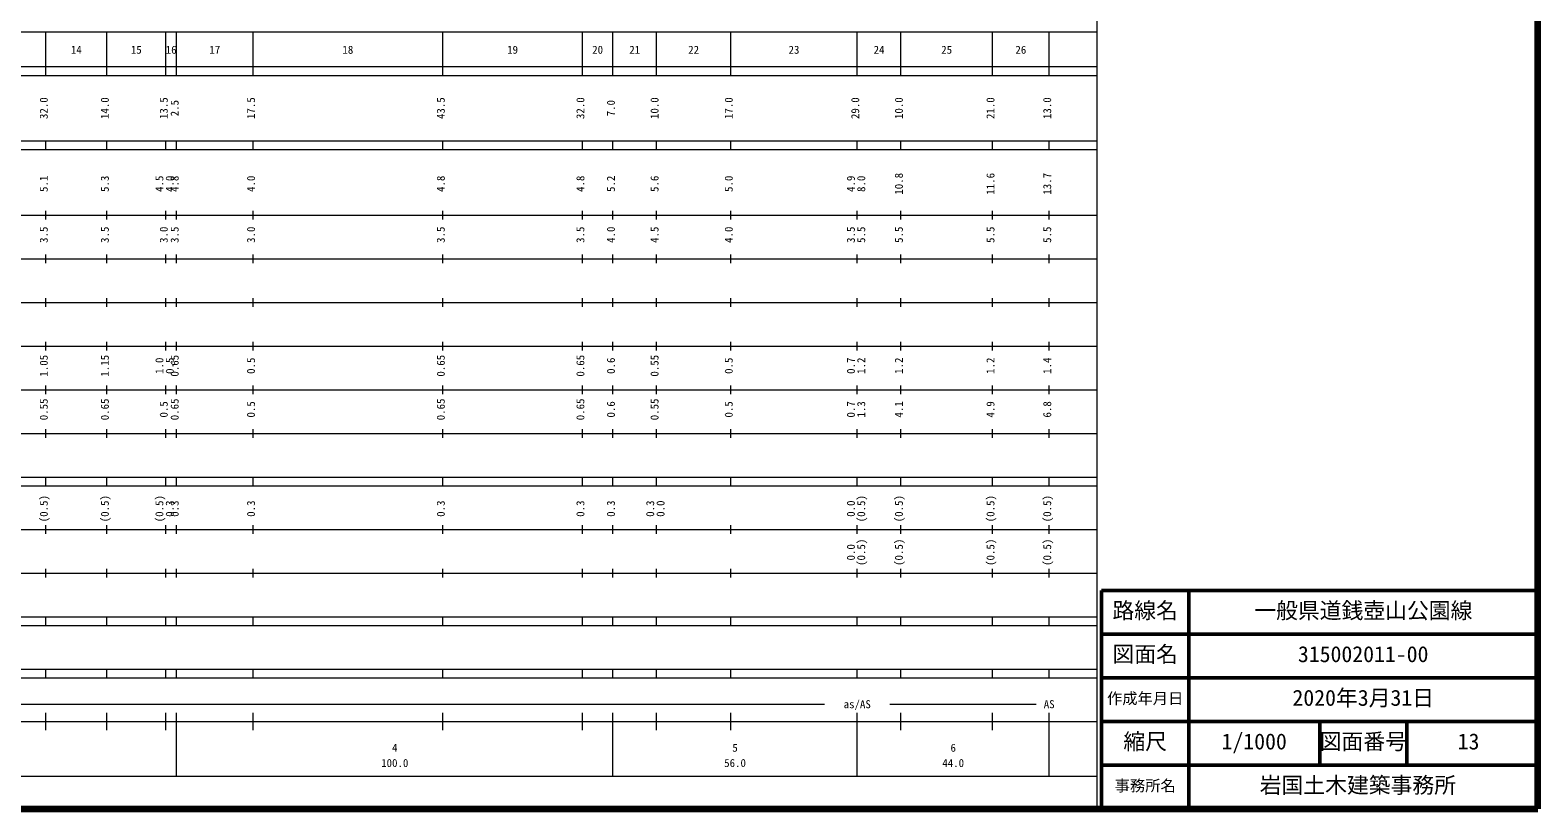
# Model space of a CAD drawing. Units: millimetres on the paper, enlarged 1000 times. Extents: x 40000 to 680000, y 20000 to 380000.
# Drawn here: x 334420 to 680000, y 20000 to 198357 of the extents above; entities that cross this region are included whole.
import ezdxf
from ezdxf.enums import TextEntityAlignment as Align

# ---------------------------------------------------------------- set-up
doc = ezdxf.new("R2010")
doc.units = ezdxf.units.MM
doc.header["$LTSCALE"] = 1000
for name, color, linetype, lineweight in [('M-SUV', 7, 'Continuous', 13), ('M-TTL', 2, 'Continuous', 140), ('M-TTL-FRAM', 2, 'Continuous', 50), ('M-TTL-TXT', 7, 'Continuous', 13)]:
    doc.layers.add(name, color=color, linetype=linetype, lineweight=lineweight)
doc.styles.add('ＭＳ ゴシック', font='')
doc.styles.get('ＭＳ ゴシック').set_extended_font_data('MS Gothic')

msp = doc.modelspace()

# ---------------------------------------------------------------- linework, layer by layer
at = {"layer": 'M-SUV'}
for p, q in [((579000, 20000), (579000, 370000)), ((68000, 198000), (579000, 198000)), ((338000, 188000), (338000, 198000)), ((352000, 188000), (352000, 198000)), ((365500, 188000), (365500, 198000)), ((368000, 188000), (368000, 198000)), ((385500, 188000), (385500, 198000)), ((429000, 188000), (429000, 198000)), ((461000, 188000), (461000, 198000)), ((468000, 188000), (468000, 198000)), ((478000, 188000), (478000, 198000)), ((495000, 188000), (495000, 198000)), ((524000, 188000), (524000, 198000)), ((534000, 188000), (534000, 198000)), ((555000, 188000), (555000, 198000)), ((568000, 188000), (568000, 198000)), ((40000, 190000), (579000, 190000)), ((40000, 188000), (579000, 188000)), ((40000, 173000), (579000, 173000)), ((338000, 171000), (338000, 173000)), ((352000, 171000), (352000, 173000)), ((365500, 171000), (365500, 173000)), ((368000, 171000), (368000, 173000)), ((385500, 171000), (385500, 173000)), ((429000, 171000), (429000, 173000)), ((461000, 171000), (461000, 173000)), ((468000, 171000), (468000, 173000)), ((478000, 171000), (478000, 173000)), ((495000, 171000), (495000, 173000)), ((524000, 171000), (524000, 173000)), ((534000, 171000), (534000, 173000)), ((555000, 171000), (555000, 173000)), ((568000, 171000), (568000, 173000)), ((40000, 171000), (579000, 171000)), ((40000, 156000), (579000, 156000)), ((338000, 155000), (338000, 157000)), ((352000, 155000), (352000, 157000)), ((365500, 155000), (365500, 157000)), ((368000, 155000), (368000, 157000)), ((385500, 155000), (385500, 157000)), ((429000, 155000), (429000, 157000)), ((461000, 155000), (461000, 157000)), ((468000, 155000), (468000, 157000)), ((478000, 155000), (478000, 157000)), ((495000, 155000), (495000, 157000)), ((524000, 155000), (524000, 157000)), ((534000, 155000), (534000, 157000)), ((555000, 155000), (555000, 157000)), ((568000, 155000), (568000, 157000)), ((46000, 146000), (579000, 146000)), ((338000, 145000), (338000, 147000)), ((352000, 145000), (352000, 147000)), ((365500, 145000), (365500, 147000)), ((368000, 145000), (368000, 147000)), ((385500, 145000), (385500, 147000)), ((429000, 145000), (429000, 147000)), ((461000, 145000), (461000, 147000)), ((468000, 145000), (468000, 147000)), ((478000, 145000), (478000, 147000)), ((495000, 145000), (495000, 147000)), ((524000, 145000), (524000, 147000)), ((534000, 145000), (534000, 147000)), ((555000, 145000), (555000, 147000)), ((568000, 145000), (568000, 147000)), ((52000, 136000), (579000, 136000)), ((338000, 135000), (338000, 137000)), ((352000, 135000), (352000, 137000)), ((365500, 135000), (365500, 137000)), ((368000, 135000), (368000, 137000)), ((385500, 135000), (385500, 137000)), ((429000, 135000), (429000, 137000)), ((461000, 135000), (461000, 137000)), ((468000, 135000), (468000, 137000)), ((478000, 135000), (478000, 137000)), ((495000, 135000), (495000, 137000)), ((524000, 135000), (524000, 137000)), ((534000, 135000), (534000, 137000)), ((555000, 135000), (555000, 137000)), ((568000, 135000), (568000, 137000)), ((46000, 126000), (579000, 126000)), ((338000, 125000), (338000, 127000)), ((352000, 125000), (352000, 127000)), ((365500, 125000), (365500, 127000)), ((368000, 125000), (368000, 127000)), ((385500, 125000), (385500, 127000)), ((429000, 125000), (429000, 127000)), ((461000, 125000), (461000, 127000)), ((468000, 125000), (468000, 127000)), ((478000, 125000), (478000, 127000)), ((495000, 125000), (495000, 127000)), ((524000, 125000), (524000, 127000)), ((534000, 125000), (534000, 127000)), ((555000, 125000), (555000, 127000)), ((568000, 125000), (568000, 127000)), ((52000, 116000), (579000, 116000)), ((338000, 115000), (338000, 117000)), ((352000, 115000), (352000, 117000)), ((365500, 115000), (365500, 117000)), ((368000, 115000), (368000, 117000)), ((385500, 115000), (385500, 117000)), ((429000, 115000), (429000, 117000)), ((461000, 115000), (461000, 117000)), ((468000, 115000), (468000, 117000)), ((478000, 115000), (478000, 117000)), ((495000, 115000), (495000, 117000)), ((524000, 115000), (524000, 117000)), ((534000, 115000), (534000, 117000)), ((555000, 115000), (555000, 117000)), ((568000, 115000), (568000, 117000)), ((46000, 106000), (579000, 106000)), ((338000, 105000), (338000, 107000)), ((352000, 105000), (352000, 107000)), ((365500, 105000), (365500, 107000)), ((368000, 105000), (368000, 107000)), ((385500, 105000), (385500, 107000)), ((429000, 105000), (429000, 107000)), ((461000, 105000), (461000, 107000)), ((468000, 105000), (468000, 107000)), ((478000, 105000), (478000, 107000)), ((495000, 105000), (495000, 107000)), ((524000, 105000), (524000, 107000)), ((534000, 105000), (534000, 107000)), ((555000, 105000), (555000, 107000)), ((568000, 105000), (568000, 107000)), ((40000, 96000), (579000, 96000)), ((40000, 94000), (579000, 94000)), ((338000, 94000), (338000, 96000)), ((352000, 94000), (352000, 96000)), ((365500, 94000), (365500, 96000)), ((368000, 94000), (368000, 96000)), ((385500, 94000), (385500, 96000)), ((429000, 94000), (429000, 96000)), ((461000, 94000), (461000, 96000)), ((468000, 94000), (468000, 96000)), ((478000, 94000), (478000, 96000)), ((495000, 94000), (495000, 96000)), ((524000, 94000), (524000, 96000)), ((534000, 94000), (534000, 96000)), ((555000, 94000), (555000, 96000)), ((568000, 94000), (568000, 96000)), ((49000, 84000), (579000, 84000)), ((338000, 83000), (338000, 85000)), ((352000, 83000), (352000, 85000)), ((365500, 83000), (365500, 85000)), ((368000, 83000), (368000, 85000)), ((385500, 83000), (385500, 85000)), ((429000, 83000), (429000, 85000)), ((461000, 83000), (461000, 85000)), ((468000, 83000), (468000, 85000)), ((478000, 83000), (478000, 85000)), ((495000, 83000), (495000, 85000)), ((524000, 83000), (524000, 85000)), ((534000, 83000), (534000, 85000)), ((555000, 83000), (555000, 85000)), ((568000, 83000), (568000, 85000)), ((40000, 74000), (579000, 74000)), ((338000, 73000), (338000, 75000)), ((352000, 73000), (352000, 75000)), ((365500, 73000), (365500, 75000)), ((368000, 73000), (368000, 75000)), ((385500, 73000), (385500, 75000)), ((429000, 73000), (429000, 75000)), ((461000, 73000), (461000, 75000)), ((468000, 73000), (468000, 75000)), ((478000, 73000), (478000, 75000)), ((495000, 73000), (495000, 75000)), ((524000, 73000), (524000, 75000)), ((534000, 73000), (534000, 75000)), ((555000, 73000), (555000, 75000)), ((568000, 73000), (568000, 75000)), ((40000, 64000), (579000, 64000)), ((338000, 62000), (338000, 64000)), ((352000, 62000), (352000, 64000)), ((365500, 62000), (365500, 64000)), ((368000, 62000), (368000, 64000)), ((385500, 62000), (385500, 64000)), ((429000, 62000), (429000, 64000)), ((461000, 62000), (461000, 64000)), ((468000, 62000), (468000, 64000)), ((478000, 62000), (478000, 64000)), ((495000, 62000), (495000, 64000)), ((524000, 62000), (524000, 64000)), ((534000, 62000), (534000, 64000)), ((555000, 62000), (555000, 64000)), ((568000, 62000), (568000, 64000)), ((40000, 62000), (579000, 62000)), ((40000, 52000), (579000, 52000)), ((338000, 50000), (338000, 52000)), ((352000, 50000), (352000, 52000)), ((365500, 50000), (365500, 52000)), ((368000, 50000), (368000, 52000)), ((385500, 50000), (385500, 52000)), ((429000, 50000), (429000, 52000)), ((461000, 50000), (461000, 52000)), ((468000, 50000), (468000, 52000)), ((478000, 50000), (478000, 52000)), ((495000, 50000), (495000, 52000)), ((524000, 50000), (524000, 52000)), ((534000, 50000), (534000, 52000)), ((555000, 50000), (555000, 52000)), ((568000, 50000), (568000, 52000)), ((40000, 50000), (579000, 50000)), ((71000, 44000), (516500, 44000)), ((338000, 38000), (338000, 42000)), ((352000, 38000), (352000, 42000)), ((365500, 38000), (365500, 42000)), ((368000, 27500), (368000, 42000)), ((385500, 38000), (385500, 42000)), ((429000, 38000), (429000, 42000)), ((461000, 38000), (461000, 42000)), ((468000, 27500), (468000, 42000)), ((478000, 38000), (478000, 42000)), ((495000, 38000), (495000, 42000)), ((524000, 27500), (524000, 42000)), ((531500, 44000), (565000, 44000)), ((534000, 38000), (534000, 42000)), ((555000, 38000), (555000, 42000)), ((568000, 27500), (568000, 42000)), ((40000, 40000), (579000, 40000)), ((68000, 27500), (579000, 27500))]:
    msp.add_line(p, q, dxfattribs=at)
at = {"layer": 'M-TTL'}
for p, q in [((680000, 20000), (680000, 380000)), ((40000, 20000), (680000, 20000))]:
    msp.add_line(p, q, dxfattribs=at)
at = {"layer": 'M-TTL-FRAM'}
for p, q in [((680000, 70000), (580000, 70000)), ((580000, 70000), (580000, 20000)), ((600000, 70000), (600000, 20000)), ((680000, 60000), (580000, 60000)), ((680000, 50000), (580000, 50000)), ((680000, 40000), (580000, 40000)), ((630000, 40000), (630000, 30000)), ((650000, 40000), (650000, 30000)), ((680000, 30000), (580000, 30000))]:
    msp.add_line(p, q, dxfattribs=at)

# ---------------------------------------------------------------- texts
at = {"layer": 'M-SUV', "style": 'ＭＳ ゴシック'}
for s, p in [('14', (343750, 192405)), ('15', (357500, 192405)), ('16', (365500, 192405)), ('17', (375500, 192405)), ('18', (406000, 192405)), ('19', (443750, 192405)), ('20', (463250, 192405)), ('21', (471750, 192405)), ('22', (485250, 192405)), ('23', (508250, 192405)), ('24', (527750, 192405)), ('25', (543250, 192405)), ('26', (560250, 192405)), ('as/AS', (520875, 42500)), ('AS', (566750, 42500)), ('4', (417375, 32523)), ('5', (495375, 32523)), ('6', (545375, 32523)), ('100.0', (414875, 29033)), ('56.0', (493500, 29033)), ('44.0', (543500, 29033))]:
    msp.add_text(s, height=1833, dxfattribs=at).set_placement(p, align=Align.BOTTOM_LEFT)
for s, p in [('32.0', (339000, 178000)), ('14.0', (353000, 178000)), ('13.5', (366500, 178000)), ('2.5', (369000, 178625)), ('17.5', (386500, 178000)), ('43.5', (430000, 178000)), ('32.0', (462000, 178000)), ('7.0', (469000, 178625)), ('10.0', (479000, 178000)), ('17.0', (496000, 178000)), ('29.0', (525000, 178000)), ('10.0', (535000, 178000)), ('21.0', (556000, 178000)), ('13.0', (569000, 178000)), ('5.1', (339000, 161299)), ('5.3', (353000, 161299)), ('4.5', (365500, 161299)), ('4.0', (367870, 161299)), ('4.8', (369000, 161299)), ('4.0', (386500, 161299)), ('4.8', (430000, 161299)), ('4.8', (462000, 161299)), ('5.2', (469000, 161299)), ('5.6', (479000, 161299)), ('5.0', (496000, 161299)), ('4.9', (524000, 161299)), ('8.0', (526370, 161299)), ('10.8', (535000, 160674)), ('11.6', (556000, 160674)), ('13.7', (569000, 160674)), ('3.5', (339000, 149625)), ('3.5', (353000, 149625)), ('3.0', (366500, 149625)), ('3.5', (369000, 149625)), ('3.0', (386500, 149625)), ('3.5', (430000, 149625)), ('3.5', (462000, 149625)), ('4.0', (469000, 149625)), ('4.5', (479000, 149625)), ('4.0', (496000, 149625)), ('3.5', (524000, 149625)), ('5.5', (526370, 149625)), ('5.5', (535000, 149625)), ('5.5', (556000, 149625)), ('5.5', (569000, 149625)), ('1.05', (339000, 119000)), ('1.15', (353000, 119000)), ('1.0', (365500, 119625)), ('0.5', (367870, 119625)), ('0.65', (369000, 119000)), ('0.5', (386500, 119625)), ('0.65', (430000, 119000)), ('0.65', (462000, 119000)), ('0.6', (469000, 119625)), ('0.55', (479000, 119000)), ('0.5', (496000, 119625)), ('0.7', (524000, 119625)), ('1.2', (526370, 119625)), ('1.2', (535000, 119625)), ('1.2', (556000, 119625)), ('1.4', (569000, 119625)), ('0.55', (339000, 109000)), ('0.65', (353000, 109000)), ('0.5', (366500, 109625)), ('0.65', (369000, 109000)), ('0.5', (386500, 109625)), ('0.65', (430000, 109000)), ('0.65', (462000, 109000)), ('0.6', (469000, 109625)), ('0.55', (479000, 109000)), ('0.5', (496000, 109625)), ('0.7', (524000, 109625)), ('1.3', (526370, 109625)), ('4.1', (535000, 109625)), ('4.9', (556000, 109625)), ('6.8', (569000, 109625)), ('(0.5)', (339000, 85639)), ('(0.5)', (353000, 85639)), ('(0.5)', (365500, 85639)), ('0.3', (367870, 86889)), ('0.3', (369000, 86889)), ('0.3', (386500, 86889)), ('0.3', (430000, 86889)), ('0.3', (462000, 86889)), ('0.3', (469000, 86889)), ('0.3', (478000, 86889)), ('0.0', (480370, 86889)), ('0.0', (524000, 86889)), ('(0.5)', (526370, 85639)), ('(0.5)', (535000, 85639)), ('(0.5)', (556000, 85639)), ('(0.5)', (569000, 85639)), ('0.0', (524000, 76889)), ('(0.5)', (526370, 75639)), ('(0.5)', (535000, 75639)), ('(0.5)', (556000, 75639)), ('(0.5)', (569000, 75639))]:
    msp.add_text(s, height=1833, rotation=90, dxfattribs=at).set_placement(p, align=Align.BOTTOM_LEFT)
at = {"layer": 'M-TTL-TXT', "style": 'ＭＳ ゴシック'}
for s, height, p in [('路線名', 3666, (582500, 62500)), ('路線名', 3666, (582500, 62500)), ('一般県道銭壺山公園線', 3666, (615000, 62500)), ('図面名', 3666, (582500, 52500)), ('図面名', 3666, (582500, 52500)), ('315002011-00', 3666, (625000, 52500)), ('作成年月日', 2566, (581250, 43250)), ('作成年月日', 2566, (581250, 43250)), ('2020年3月31日', 3666, (623750, 42500)), ('縮尺', 3666, (585000, 32500)), ('縮尺', 3666, (585000, 32500)), ('1/1000', 3666, (607500, 32500)), ('図面番号', 3666, (630000, 32500)), ('図面番号', 3666, (630000, 32500)), ('13', 3666, (661625, 32500)), ('岩国土木建築事務所 ', 3666, (616250, 22500)), ('事務所名', 2566, (583000, 23250)), ('事務所名', 2566, (583000, 23250))]:
    msp.add_text(s, height=height, dxfattribs=at).set_placement(p, align=Align.BOTTOM_LEFT)

doc.saveas('drawing.dxf')
